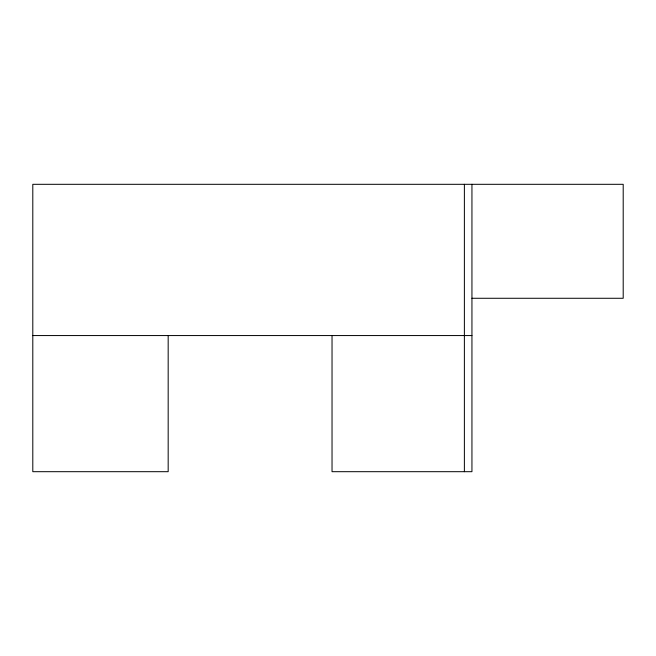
<?xml version="1.0" encoding="UTF-8"?>
<svg xmlns="http://www.w3.org/2000/svg" width="656" height="656" viewBox="0 0 656 656"><rect width="100%" height="100%" fill="white"/><g stroke="black" fill="none" stroke-linecap="round" stroke-linejoin="round"><path stroke-width="0.98" d="M471.943 184.311L471.943 471.689L332.034 471.689L332.034 335.56M471.943 298.275L623.2 298.275L623.2 184.311L32.8 184.311L32.8 471.689L168.174 471.689L168.174 335.56M32.8 335.56L471.943 335.56M464.382 184.311L464.382 471.689"/></g></svg>
